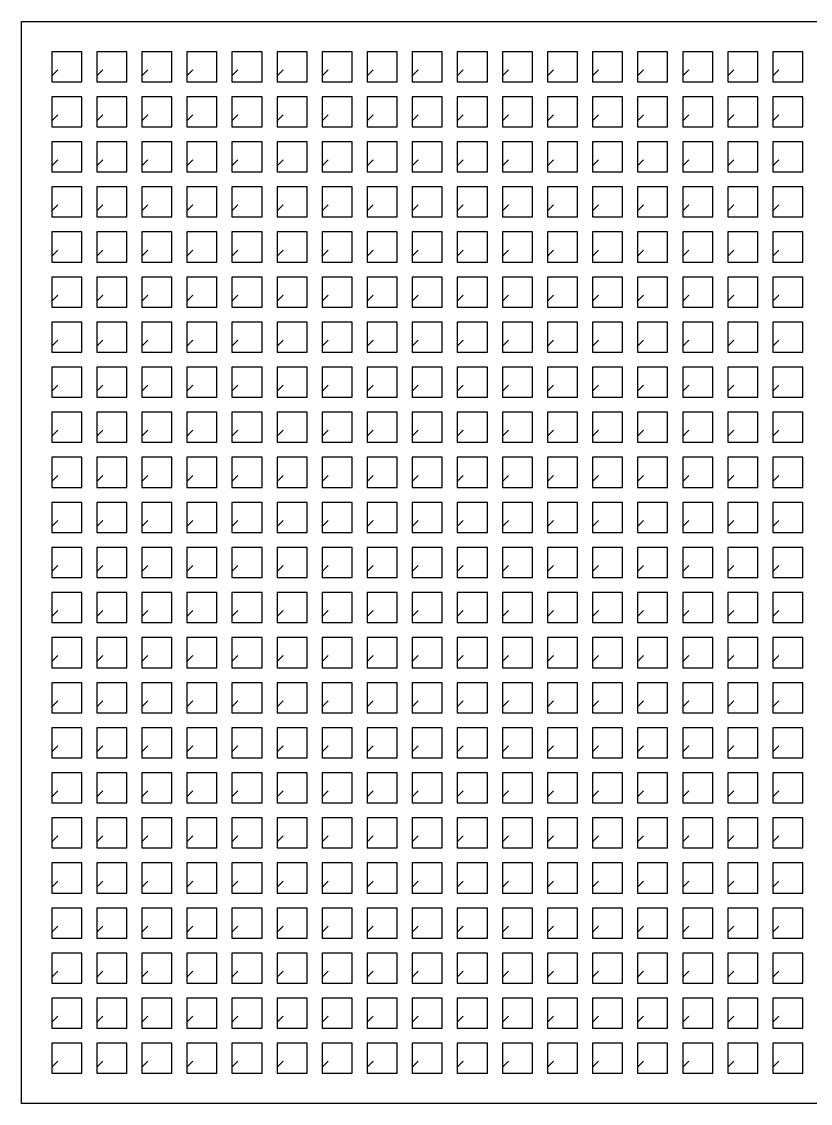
# Model space of a CAD drawing. Header units: millimetres. Extents: x 0 to 2700, y 0 to 1800.
# Drawn here: x 0 to 1312, y 0 to 1800 of the extents above; entities that cross this region are included whole.
import ezdxf

# ---------------------------------------------------------------- set-up
doc = ezdxf.new("R2010")
doc.units = ezdxf.units.MM
doc.header["$LTSCALE"] = 25.4
doc.layers.add('FRESA_12_18', color=5, linetype='CONTINUOUS')
doc.layers.add('USINAGEM_18', color=3, linetype='CONTINUOUS')

msp = doc.modelspace()

# ---------------------------------------------------------------- linework, layer by layer
at = {"layer": 'FRESA_12_18', "color": 5}
msp.add_lwpolyline([(0, 1800), (2700, 1800), (2700, 0), (0, 0)], close=True, dxfattribs=at)
at = {"layer": 'USINAGEM_18', "color": 3}
for points in [[(60, 1720), (50, 1710), (50, 1700), (100, 1700), (100, 1750), (50, 1750), (50, 1710.5)], [(135, 1720), (125, 1710), (125, 1700), (175, 1700), (175, 1750), (125, 1750), (125, 1710.5)], [(210, 1720), (200, 1710), (200, 1700), (250, 1700), (250, 1750), (200, 1750), (200, 1710.5)], [(285, 1720), (275, 1710), (275, 1700), (325, 1700), (325, 1750), (275, 1750), (275, 1710.5)], [(360, 1720), (350, 1710), (350, 1700), (400, 1700), (400, 1750), (350, 1750), (350, 1710.5)], [(435, 1720), (425, 1710), (425, 1700), (475, 1700), (475, 1750), (425, 1750), (425, 1710.5)], [(510, 1720), (500, 1710), (500, 1700), (550, 1700), (550, 1750), (500, 1750), (500, 1710.5)], [(585, 1720), (575, 1710), (575, 1700), (625, 1700), (625, 1750), (575, 1750), (575, 1710.5)], [(660, 1720), (650, 1710), (650, 1700), (700, 1700), (700, 1750), (650, 1750), (650, 1710.5)], [(735, 1720), (725, 1710), (725, 1700), (775, 1700), (775, 1750), (725, 1750), (725, 1710.5)], [(810, 1720), (800, 1710), (800, 1700), (850, 1700), (850, 1750), (800, 1750), (800, 1710.5)], [(885, 1720), (875, 1710), (875, 1700), (925, 1700), (925, 1750), (875, 1750), (875, 1710.5)], [(960, 1720), (950, 1710), (950, 1700), (1000, 1700), (1000, 1750), (950, 1750), (950, 1710.5)], [(1035, 1720), (1025, 1710), (1025, 1700), (1075, 1700), (1075, 1750), (1025, 1750), (1025, 1710.5)], [(1110, 1720), (1100, 1710), (1100, 1700), (1150, 1700), (1150, 1750), (1100, 1750), (1100, 1710.5)], [(1185, 1720), (1175, 1710), (1175, 1700), (1225, 1700), (1225, 1750), (1175, 1750), (1175, 1710.5)], [(1260, 1720), (1250, 1710), (1250, 1700), (1300, 1700), (1300, 1750), (1250, 1750), (1250, 1710.5)], [(60, 1645), (50, 1635), (50, 1625), (100, 1625), (100, 1675), (50, 1675), (50, 1635.5)], [(135, 1645), (125, 1635), (125, 1625), (175, 1625), (175, 1675), (125, 1675), (125, 1635.5)], [(210, 1645), (200, 1635), (200, 1625), (250, 1625), (250, 1675), (200, 1675), (200, 1635.5)], [(285, 1645), (275, 1635), (275, 1625), (325, 1625), (325, 1675), (275, 1675), (275, 1635.5)], [(360, 1645), (350, 1635), (350, 1625), (400, 1625), (400, 1675), (350, 1675), (350, 1635.5)], [(435, 1645), (425, 1635), (425, 1625), (475, 1625), (475, 1675), (425, 1675), (425, 1635.5)], [(510, 1645), (500, 1635), (500, 1625), (550, 1625), (550, 1675), (500, 1675), (500, 1635.5)], [(585, 1645), (575, 1635), (575, 1625), (625, 1625), (625, 1675), (575, 1675), (575, 1635.5)], [(660, 1645), (650, 1635), (650, 1625), (700, 1625), (700, 1675), (650, 1675), (650, 1635.5)], [(735, 1645), (725, 1635), (725, 1625), (775, 1625), (775, 1675), (725, 1675), (725, 1635.5)], [(810, 1645), (800, 1635), (800, 1625), (850, 1625), (850, 1675), (800, 1675), (800, 1635.5)], [(885, 1645), (875, 1635), (875, 1625), (925, 1625), (925, 1675), (875, 1675), (875, 1635.5)], [(960, 1645), (950, 1635), (950, 1625), (1000, 1625), (1000, 1675), (950, 1675), (950, 1635.5)], [(1035, 1645), (1025, 1635), (1025, 1625), (1075, 1625), (1075, 1675), (1025, 1675), (1025, 1635.5)], [(1110, 1645), (1100, 1635), (1100, 1625), (1150, 1625), (1150, 1675), (1100, 1675), (1100, 1635.5)], [(1185, 1645), (1175, 1635), (1175, 1625), (1225, 1625), (1225, 1675), (1175, 1675), (1175, 1635.5)], [(1260, 1645), (1250, 1635), (1250, 1625), (1300, 1625), (1300, 1675), (1250, 1675), (1250, 1635.5)], [(60, 1570), (50, 1560), (50, 1550), (100, 1550), (100, 1600), (50, 1600), (50, 1560.5)], [(135, 1570), (125, 1560), (125, 1550), (175, 1550), (175, 1600), (125, 1600), (125, 1560.5)], [(210, 1570), (200, 1560), (200, 1550), (250, 1550), (250, 1600), (200, 1600), (200, 1560.5)], [(285, 1570), (275, 1560), (275, 1550), (325, 1550), (325, 1600), (275, 1600), (275, 1560.5)], [(360, 1570), (350, 1560), (350, 1550), (400, 1550), (400, 1600), (350, 1600), (350, 1560.5)], [(435, 1570), (425, 1560), (425, 1550), (475, 1550), (475, 1600), (425, 1600), (425, 1560.5)], [(510, 1570), (500, 1560), (500, 1550), (550, 1550), (550, 1600), (500, 1600), (500, 1560.5)], [(585, 1570), (575, 1560), (575, 1550), (625, 1550), (625, 1600), (575, 1600), (575, 1560.5)], [(660, 1570), (650, 1560), (650, 1550), (700, 1550), (700, 1600), (650, 1600), (650, 1560.5)], [(735, 1570), (725, 1560), (725, 1550), (775, 1550), (775, 1600), (725, 1600), (725, 1560.5)], [(810, 1570), (800, 1560), (800, 1550), (850, 1550), (850, 1600), (800, 1600), (800, 1560.5)], [(885, 1570), (875, 1560), (875, 1550), (925, 1550), (925, 1600), (875, 1600), (875, 1560.5)], [(960, 1570), (950, 1560), (950, 1550), (1000, 1550), (1000, 1600), (950, 1600), (950, 1560.5)], [(1035, 1570), (1025, 1560), (1025, 1550), (1075, 1550), (1075, 1600), (1025, 1600), (1025, 1560.5)], [(1110, 1570), (1100, 1560), (1100, 1550), (1150, 1550), (1150, 1600), (1100, 1600), (1100, 1560.5)], [(1185, 1570), (1175, 1560), (1175, 1550), (1225, 1550), (1225, 1600), (1175, 1600), (1175, 1560.5)], [(1260, 1570), (1250, 1560), (1250, 1550), (1300, 1550), (1300, 1600), (1250, 1600), (1250, 1560.5)], [(60, 1495), (50, 1485), (50, 1475), (100, 1475), (100, 1525), (50, 1525), (50, 1485.5)], [(135, 1495), (125, 1485), (125, 1475), (175, 1475), (175, 1525), (125, 1525), (125, 1485.5)], [(210, 1495), (200, 1485), (200, 1475), (250, 1475), (250, 1525), (200, 1525), (200, 1485.5)], [(285, 1495), (275, 1485), (275, 1475), (325, 1475), (325, 1525), (275, 1525), (275, 1485.5)], [(360, 1495), (350, 1485), (350, 1475), (400, 1475), (400, 1525), (350, 1525), (350, 1485.5)], [(435, 1495), (425, 1485), (425, 1475), (475, 1475), (475, 1525), (425, 1525), (425, 1485.5)], [(510, 1495), (500, 1485), (500, 1475), (550, 1475), (550, 1525), (500, 1525), (500, 1485.5)], [(585, 1495), (575, 1485), (575, 1475), (625, 1475), (625, 1525), (575, 1525), (575, 1485.5)], [(660, 1495), (650, 1485), (650, 1475), (700, 1475), (700, 1525), (650, 1525), (650, 1485.5)], [(735, 1495), (725, 1485), (725, 1475), (775, 1475), (775, 1525), (725, 1525), (725, 1485.5)], [(810, 1495), (800, 1485), (800, 1475), (850, 1475), (850, 1525), (800, 1525), (800, 1485.5)], [(885, 1495), (875, 1485), (875, 1475), (925, 1475), (925, 1525), (875, 1525), (875, 1485.5)], [(960, 1495), (950, 1485), (950, 1475), (1000, 1475), (1000, 1525), (950, 1525), (950, 1485.5)], [(1035, 1495), (1025, 1485), (1025, 1475), (1075, 1475), (1075, 1525), (1025, 1525), (1025, 1485.5)], [(1110, 1495), (1100, 1485), (1100, 1475), (1150, 1475), (1150, 1525), (1100, 1525), (1100, 1485.5)], [(1185, 1495), (1175, 1485), (1175, 1475), (1225, 1475), (1225, 1525), (1175, 1525), (1175, 1485.5)], [(1260, 1495), (1250, 1485), (1250, 1475), (1300, 1475), (1300, 1525), (1250, 1525), (1250, 1485.5)], [(60, 1420), (50, 1410), (50, 1400), (100, 1400), (100, 1450), (50, 1450), (50, 1410.5)], [(135, 1420), (125, 1410), (125, 1400), (175, 1400), (175, 1450), (125, 1450), (125, 1410.5)], [(210, 1420), (200, 1410), (200, 1400), (250, 1400), (250, 1450), (200, 1450), (200, 1410.5)], [(285, 1420), (275, 1410), (275, 1400), (325, 1400), (325, 1450), (275, 1450), (275, 1410.5)], [(360, 1420), (350, 1410), (350, 1400), (400, 1400), (400, 1450), (350, 1450), (350, 1410.5)], [(435, 1420), (425, 1410), (425, 1400), (475, 1400), (475, 1450), (425, 1450), (425, 1410.5)], [(510, 1420), (500, 1410), (500, 1400), (550, 1400), (550, 1450), (500, 1450), (500, 1410.5)], [(585, 1420), (575, 1410), (575, 1400), (625, 1400), (625, 1450), (575, 1450), (575, 1410.5)], [(660, 1420), (650, 1410), (650, 1400), (700, 1400), (700, 1450), (650, 1450), (650, 1410.5)], [(735, 1420), (725, 1410), (725, 1400), (775, 1400), (775, 1450), (725, 1450), (725, 1410.5)], [(810, 1420), (800, 1410), (800, 1400), (850, 1400), (850, 1450), (800, 1450), (800, 1410.5)], [(885, 1420), (875, 1410), (875, 1400), (925, 1400), (925, 1450), (875, 1450), (875, 1410.5)], [(960, 1420), (950, 1410), (950, 1400), (1000, 1400), (1000, 1450), (950, 1450), (950, 1410.5)], [(1035, 1420), (1025, 1410), (1025, 1400), (1075, 1400), (1075, 1450), (1025, 1450), (1025, 1410.5)], [(1110, 1420), (1100, 1410), (1100, 1400), (1150, 1400), (1150, 1450), (1100, 1450), (1100, 1410.5)], [(1185, 1420), (1175, 1410), (1175, 1400), (1225, 1400), (1225, 1450), (1175, 1450), (1175, 1410.5)], [(1260, 1420), (1250, 1410), (1250, 1400), (1300, 1400), (1300, 1450), (1250, 1450), (1250, 1410.5)], [(60, 1345), (50, 1335), (50, 1325), (100, 1325), (100, 1375), (50, 1375), (50, 1335.5)], [(135, 1345), (125, 1335), (125, 1325), (175, 1325), (175, 1375), (125, 1375), (125, 1335.5)], [(210, 1345), (200, 1335), (200, 1325), (250, 1325), (250, 1375), (200, 1375), (200, 1335.5)], [(285, 1345), (275, 1335), (275, 1325), (325, 1325), (325, 1375), (275, 1375), (275, 1335.5)], [(360, 1345), (350, 1335), (350, 1325), (400, 1325), (400, 1375), (350, 1375), (350, 1335.5)], [(435, 1345), (425, 1335), (425, 1325), (475, 1325), (475, 1375), (425, 1375), (425, 1335.5)], [(510, 1345), (500, 1335), (500, 1325), (550, 1325), (550, 1375), (500, 1375), (500, 1335.5)], [(585, 1345), (575, 1335), (575, 1325), (625, 1325), (625, 1375), (575, 1375), (575, 1335.5)], [(660, 1345), (650, 1335), (650, 1325), (700, 1325), (700, 1375), (650, 1375), (650, 1335.5)], [(735, 1345), (725, 1335), (725, 1325), (775, 1325), (775, 1375), (725, 1375), (725, 1335.5)], [(810, 1345), (800, 1335), (800, 1325), (850, 1325), (850, 1375), (800, 1375), (800, 1335.5)], [(885, 1345), (875, 1335), (875, 1325), (925, 1325), (925, 1375), (875, 1375), (875, 1335.5)], [(960, 1345), (950, 1335), (950, 1325), (1000, 1325), (1000, 1375), (950, 1375), (950, 1335.5)], [(1035, 1345), (1025, 1335), (1025, 1325), (1075, 1325), (1075, 1375), (1025, 1375), (1025, 1335.5)], [(1110, 1345), (1100, 1335), (1100, 1325), (1150, 1325), (1150, 1375), (1100, 1375), (1100, 1335.5)], [(1185, 1345), (1175, 1335), (1175, 1325), (1225, 1325), (1225, 1375), (1175, 1375), (1175, 1335.5)], [(1260, 1345), (1250, 1335), (1250, 1325), (1300, 1325), (1300, 1375), (1250, 1375), (1250, 1335.5)], [(60, 1270), (50, 1260), (50, 1250), (100, 1250), (100, 1300), (50, 1300), (50, 1260.5)], [(135, 1270), (125, 1260), (125, 1250), (175, 1250), (175, 1300), (125, 1300), (125, 1260.5)], [(210, 1270), (200, 1260), (200, 1250), (250, 1250), (250, 1300), (200, 1300), (200, 1260.5)], [(285, 1270), (275, 1260), (275, 1250), (325, 1250), (325, 1300), (275, 1300), (275, 1260.5)], [(360, 1270), (350, 1260), (350, 1250), (400, 1250), (400, 1300), (350, 1300), (350, 1260.5)], [(435, 1270), (425, 1260), (425, 1250), (475, 1250), (475, 1300), (425, 1300), (425, 1260.5)], [(510, 1270), (500, 1260), (500, 1250), (550, 1250), (550, 1300), (500, 1300), (500, 1260.5)], [(585, 1270), (575, 1260), (575, 1250), (625, 1250), (625, 1300), (575, 1300), (575, 1260.5)], [(660, 1270), (650, 1260), (650, 1250), (700, 1250), (700, 1300), (650, 1300), (650, 1260.5)], [(735, 1270), (725, 1260), (725, 1250), (775, 1250), (775, 1300), (725, 1300), (725, 1260.5)], [(810, 1270), (800, 1260), (800, 1250), (850, 1250), (850, 1300), (800, 1300), (800, 1260.5)], [(885, 1270), (875, 1260), (875, 1250), (925, 1250), (925, 1300), (875, 1300), (875, 1260.5)], [(960, 1270), (950, 1260), (950, 1250), (1000, 1250), (1000, 1300), (950, 1300), (950, 1260.5)], [(1035, 1270), (1025, 1260), (1025, 1250), (1075, 1250), (1075, 1300), (1025, 1300), (1025, 1260.5)], [(1110, 1270), (1100, 1260), (1100, 1250), (1150, 1250), (1150, 1300), (1100, 1300), (1100, 1260.5)], [(1185, 1270), (1175, 1260), (1175, 1250), (1225, 1250), (1225, 1300), (1175, 1300), (1175, 1260.5)], [(1260, 1270), (1250, 1260), (1250, 1250), (1300, 1250), (1300, 1300), (1250, 1300), (1250, 1260.5)], [(60, 1195), (50, 1185), (50, 1175), (100, 1175), (100, 1225), (50, 1225), (50, 1185.5)], [(135, 1195), (125, 1185), (125, 1175), (175, 1175), (175, 1225), (125, 1225), (125, 1185.5)], [(210, 1195), (200, 1185), (200, 1175), (250, 1175), (250, 1225), (200, 1225), (200, 1185.5)], [(285, 1195), (275, 1185), (275, 1175), (325, 1175), (325, 1225), (275, 1225), (275, 1185.5)], [(360, 1195), (350, 1185), (350, 1175), (400, 1175), (400, 1225), (350, 1225), (350, 1185.5)], [(435, 1195), (425, 1185), (425, 1175), (475, 1175), (475, 1225), (425, 1225), (425, 1185.5)], [(510, 1195), (500, 1185), (500, 1175), (550, 1175), (550, 1225), (500, 1225), (500, 1185.5)], [(585, 1195), (575, 1185), (575, 1175), (625, 1175), (625, 1225), (575, 1225), (575, 1185.5)], [(660, 1195), (650, 1185), (650, 1175), (700, 1175), (700, 1225), (650, 1225), (650, 1185.5)], [(735, 1195), (725, 1185), (725, 1175), (775, 1175), (775, 1225), (725, 1225), (725, 1185.5)], [(810, 1195), (800, 1185), (800, 1175), (850, 1175), (850, 1225), (800, 1225), (800, 1185.5)], [(885, 1195), (875, 1185), (875, 1175), (925, 1175), (925, 1225), (875, 1225), (875, 1185.5)], [(960, 1195), (950, 1185), (950, 1175), (1000, 1175), (1000, 1225), (950, 1225), (950, 1185.5)], [(1035, 1195), (1025, 1185), (1025, 1175), (1075, 1175), (1075, 1225), (1025, 1225), (1025, 1185.5)], [(1110, 1195), (1100, 1185), (1100, 1175), (1150, 1175), (1150, 1225), (1100, 1225), (1100, 1185.5)], [(1185, 1195), (1175, 1185), (1175, 1175), (1225, 1175), (1225, 1225), (1175, 1225), (1175, 1185.5)], [(1260, 1195), (1250, 1185), (1250, 1175), (1300, 1175), (1300, 1225), (1250, 1225), (1250, 1185.5)], [(60, 1120), (50, 1110), (50, 1100), (100, 1100), (100, 1150), (50, 1150), (50, 1110.5)], [(135, 1120), (125, 1110), (125, 1100), (175, 1100), (175, 1150), (125, 1150), (125, 1110.5)], [(210, 1120), (200, 1110), (200, 1100), (250, 1100), (250, 1150), (200, 1150), (200, 1110.5)], [(285, 1120), (275, 1110), (275, 1100), (325, 1100), (325, 1150), (275, 1150), (275, 1110.5)], [(360, 1120), (350, 1110), (350, 1100), (400, 1100), (400, 1150), (350, 1150), (350, 1110.5)], [(435, 1120), (425, 1110), (425, 1100), (475, 1100), (475, 1150), (425, 1150), (425, 1110.5)], [(510, 1120), (500, 1110), (500, 1100), (550, 1100), (550, 1150), (500, 1150), (500, 1110.5)], [(585, 1120), (575, 1110), (575, 1100), (625, 1100), (625, 1150), (575, 1150), (575, 1110.5)], [(660, 1120), (650, 1110), (650, 1100), (700, 1100), (700, 1150), (650, 1150), (650, 1110.5)], [(735, 1120), (725, 1110), (725, 1100), (775, 1100), (775, 1150), (725, 1150), (725, 1110.5)], [(810, 1120), (800, 1110), (800, 1100), (850, 1100), (850, 1150), (800, 1150), (800, 1110.5)], [(885, 1120), (875, 1110), (875, 1100), (925, 1100), (925, 1150), (875, 1150), (875, 1110.5)], [(960, 1120), (950, 1110), (950, 1100), (1000, 1100), (1000, 1150), (950, 1150), (950, 1110.5)], [(1035, 1120), (1025, 1110), (1025, 1100), (1075, 1100), (1075, 1150), (1025, 1150), (1025, 1110.5)], [(1110, 1120), (1100, 1110), (1100, 1100), (1150, 1100), (1150, 1150), (1100, 1150), (1100, 1110.5)], [(1185, 1120), (1175, 1110), (1175, 1100), (1225, 1100), (1225, 1150), (1175, 1150), (1175, 1110.5)], [(1260, 1120), (1250, 1110), (1250, 1100), (1300, 1100), (1300, 1150), (1250, 1150), (1250, 1110.5)], [(60, 1045), (50, 1035), (50, 1025), (100, 1025), (100, 1075), (50, 1075), (50, 1035.5)], [(135, 1045), (125, 1035), (125, 1025), (175, 1025), (175, 1075), (125, 1075), (125, 1035.5)], [(210, 1045), (200, 1035), (200, 1025), (250, 1025), (250, 1075), (200, 1075), (200, 1035.5)], [(285, 1045), (275, 1035), (275, 1025), (325, 1025), (325, 1075), (275, 1075), (275, 1035.5)], [(360, 1045), (350, 1035), (350, 1025), (400, 1025), (400, 1075), (350, 1075), (350, 1035.5)], [(435, 1045), (425, 1035), (425, 1025), (475, 1025), (475, 1075), (425, 1075), (425, 1035.5)], [(510, 1045), (500, 1035), (500, 1025), (550, 1025), (550, 1075), (500, 1075), (500, 1035.5)], [(585, 1045), (575, 1035), (575, 1025), (625, 1025), (625, 1075), (575, 1075), (575, 1035.5)], [(660, 1045), (650, 1035), (650, 1025), (700, 1025), (700, 1075), (650, 1075), (650, 1035.5)], [(735, 1045), (725, 1035), (725, 1025), (775, 1025), (775, 1075), (725, 1075), (725, 1035.5)], [(810, 1045), (800, 1035), (800, 1025), (850, 1025), (850, 1075), (800, 1075), (800, 1035.5)], [(885, 1045), (875, 1035), (875, 1025), (925, 1025), (925, 1075), (875, 1075), (875, 1035.5)], [(960, 1045), (950, 1035), (950, 1025), (1000, 1025), (1000, 1075), (950, 1075), (950, 1035.5)], [(1035, 1045), (1025, 1035), (1025, 1025), (1075, 1025), (1075, 1075), (1025, 1075), (1025, 1035.5)], [(1110, 1045), (1100, 1035), (1100, 1025), (1150, 1025), (1150, 1075), (1100, 1075), (1100, 1035.5)], [(1185, 1045), (1175, 1035), (1175, 1025), (1225, 1025), (1225, 1075), (1175, 1075), (1175, 1035.5)], [(1260, 1045), (1250, 1035), (1250, 1025), (1300, 1025), (1300, 1075), (1250, 1075), (1250, 1035.5)], [(60, 970), (50, 960), (50, 950), (100, 950), (100, 1000), (50, 1000), (50, 960.5)], [(135, 970), (125, 960), (125, 950), (175, 950), (175, 1000), (125, 1000), (125, 960.5)], [(210, 970), (200, 960), (200, 950), (250, 950), (250, 1000), (200, 1000), (200, 960.5)], [(285, 970), (275, 960), (275, 950), (325, 950), (325, 1000), (275, 1000), (275, 960.5)], [(360, 970), (350, 960), (350, 950), (400, 950), (400, 1000), (350, 1000), (350, 960.5)], [(435, 970), (425, 960), (425, 950), (475, 950), (475, 1000), (425, 1000), (425, 960.5)], [(510, 970), (500, 960), (500, 950), (550, 950), (550, 1000), (500, 1000), (500, 960.5)], [(585, 970), (575, 960), (575, 950), (625, 950), (625, 1000), (575, 1000), (575, 960.5)], [(660, 970), (650, 960), (650, 950), (700, 950), (700, 1000), (650, 1000), (650, 960.5)], [(735, 970), (725, 960), (725, 950), (775, 950), (775, 1000), (725, 1000), (725, 960.5)], [(810, 970), (800, 960), (800, 950), (850, 950), (850, 1000), (800, 1000), (800, 960.5)], [(885, 970), (875, 960), (875, 950), (925, 950), (925, 1000), (875, 1000), (875, 960.5)], [(960, 970), (950, 960), (950, 950), (1000, 950), (1000, 1000), (950, 1000), (950, 960.5)], [(1035, 970), (1025, 960), (1025, 950), (1075, 950), (1075, 1000), (1025, 1000), (1025, 960.5)], [(1110, 970), (1100, 960), (1100, 950), (1150, 950), (1150, 1000), (1100, 1000), (1100, 960.5)], [(1185, 970), (1175, 960), (1175, 950), (1225, 950), (1225, 1000), (1175, 1000), (1175, 960.5)], [(1260, 970), (1250, 960), (1250, 950), (1300, 950), (1300, 1000), (1250, 1000), (1250, 960.5)], [(60, 895), (50, 885), (50, 875), (100, 875), (100, 925), (50, 925), (50, 885.5)], [(135, 895), (125, 885), (125, 875), (175, 875), (175, 925), (125, 925), (125, 885.5)], [(210, 895), (200, 885), (200, 875), (250, 875), (250, 925), (200, 925), (200, 885.5)], [(285, 895), (275, 885), (275, 875), (325, 875), (325, 925), (275, 925), (275, 885.5)], [(360, 895), (350, 885), (350, 875), (400, 875), (400, 925), (350, 925), (350, 885.5)], [(435, 895), (425, 885), (425, 875), (475, 875), (475, 925), (425, 925), (425, 885.5)], [(510, 895), (500, 885), (500, 875), (550, 875), (550, 925), (500, 925), (500, 885.5)], [(585, 895), (575, 885), (575, 875), (625, 875), (625, 925), (575, 925), (575, 885.5)], [(660, 895), (650, 885), (650, 875), (700, 875), (700, 925), (650, 925), (650, 885.5)], [(735, 895), (725, 885), (725, 875), (775, 875), (775, 925), (725, 925), (725, 885.5)], [(810, 895), (800, 885), (800, 875), (850, 875), (850, 925), (800, 925), (800, 885.5)], [(885, 895), (875, 885), (875, 875), (925, 875), (925, 925), (875, 925), (875, 885.5)], [(960, 895), (950, 885), (950, 875), (1000, 875), (1000, 925), (950, 925), (950, 885.5)], [(1035, 895), (1025, 885), (1025, 875), (1075, 875), (1075, 925), (1025, 925), (1025, 885.5)], [(1110, 895), (1100, 885), (1100, 875), (1150, 875), (1150, 925), (1100, 925), (1100, 885.5)], [(1185, 895), (1175, 885), (1175, 875), (1225, 875), (1225, 925), (1175, 925), (1175, 885.5)], [(1260, 895), (1250, 885), (1250, 875), (1300, 875), (1300, 925), (1250, 925), (1250, 885.5)], [(60, 820), (50, 810), (50, 800), (100, 800), (100, 850), (50, 850), (50, 810.5)], [(135, 820), (125, 810), (125, 800), (175, 800), (175, 850), (125, 850), (125, 810.5)], [(210, 820), (200, 810), (200, 800), (250, 800), (250, 850), (200, 850), (200, 810.5)], [(285, 820), (275, 810), (275, 800), (325, 800), (325, 850), (275, 850), (275, 810.5)], [(360, 820), (350, 810), (350, 800), (400, 800), (400, 850), (350, 850), (350, 810.5)], [(435, 820), (425, 810), (425, 800), (475, 800), (475, 850), (425, 850), (425, 810.5)], [(510, 820), (500, 810), (500, 800), (550, 800), (550, 850), (500, 850), (500, 810.5)], [(585, 820), (575, 810), (575, 800), (625, 800), (625, 850), (575, 850), (575, 810.5)], [(660, 820), (650, 810), (650, 800), (700, 800), (700, 850), (650, 850), (650, 810.5)], [(735, 820), (725, 810), (725, 800), (775, 800), (775, 850), (725, 850), (725, 810.5)], [(810, 820), (800, 810), (800, 800), (850, 800), (850, 850), (800, 850), (800, 810.5)], [(885, 820), (875, 810), (875, 800), (925, 800), (925, 850), (875, 850), (875, 810.5)], [(960, 820), (950, 810), (950, 800), (1000, 800), (1000, 850), (950, 850), (950, 810.5)], [(1035, 820), (1025, 810), (1025, 800), (1075, 800), (1075, 850), (1025, 850), (1025, 810.5)], [(1110, 820), (1100, 810), (1100, 800), (1150, 800), (1150, 850), (1100, 850), (1100, 810.5)], [(1185, 820), (1175, 810), (1175, 800), (1225, 800), (1225, 850), (1175, 850), (1175, 810.5)], [(1260, 820), (1250, 810), (1250, 800), (1300, 800), (1300, 850), (1250, 850), (1250, 810.5)], [(60, 745), (50, 735), (50, 725), (100, 725), (100, 775), (50, 775), (50, 735.5)], [(135, 745), (125, 735), (125, 725), (175, 725), (175, 775), (125, 775), (125, 735.5)], [(210, 745), (200, 735), (200, 725), (250, 725), (250, 775), (200, 775), (200, 735.5)], [(285, 745), (275, 735), (275, 725), (325, 725), (325, 775), (275, 775), (275, 735.5)], [(360, 745), (350, 735), (350, 725), (400, 725), (400, 775), (350, 775), (350, 735.5)], [(435, 745), (425, 735), (425, 725), (475, 725), (475, 775), (425, 775), (425, 735.5)], [(510, 745), (500, 735), (500, 725), (550, 725), (550, 775), (500, 775), (500, 735.5)], [(585, 745), (575, 735), (575, 725), (625, 725), (625, 775), (575, 775), (575, 735.5)], [(660, 745), (650, 735), (650, 725), (700, 725), (700, 775), (650, 775), (650, 735.5)], [(735, 745), (725, 735), (725, 725), (775, 725), (775, 775), (725, 775), (725, 735.5)], [(810, 745), (800, 735), (800, 725), (850, 725), (850, 775), (800, 775), (800, 735.5)], [(885, 745), (875, 735), (875, 725), (925, 725), (925, 775), (875, 775), (875, 735.5)], [(960, 745), (950, 735), (950, 725), (1000, 725), (1000, 775), (950, 775), (950, 735.5)], [(1035, 745), (1025, 735), (1025, 725), (1075, 725), (1075, 775), (1025, 775), (1025, 735.5)], [(1110, 745), (1100, 735), (1100, 725), (1150, 725), (1150, 775), (1100, 775), (1100, 735.5)], [(1185, 745), (1175, 735), (1175, 725), (1225, 725), (1225, 775), (1175, 775), (1175, 735.5)], [(1260, 745), (1250, 735), (1250, 725), (1300, 725), (1300, 775), (1250, 775), (1250, 735.5)], [(60, 670), (50, 660), (50, 650), (100, 650), (100, 700), (50, 700), (50, 660.5)], [(135, 670), (125, 660), (125, 650), (175, 650), (175, 700), (125, 700), (125, 660.5)], [(210, 670), (200, 660), (200, 650), (250, 650), (250, 700), (200, 700), (200, 660.5)], [(285, 670), (275, 660), (275, 650), (325, 650), (325, 700), (275, 700), (275, 660.5)], [(360, 670), (350, 660), (350, 650), (400, 650), (400, 700), (350, 700), (350, 660.5)], [(435, 670), (425, 660), (425, 650), (475, 650), (475, 700), (425, 700), (425, 660.5)], [(510, 670), (500, 660), (500, 650), (550, 650), (550, 700), (500, 700), (500, 660.5)], [(585, 670), (575, 660), (575, 650), (625, 650), (625, 700), (575, 700), (575, 660.5)], [(660, 670), (650, 660), (650, 650), (700, 650), (700, 700), (650, 700), (650, 660.5)], [(735, 670), (725, 660), (725, 650), (775, 650), (775, 700), (725, 700), (725, 660.5)], [(810, 670), (800, 660), (800, 650), (850, 650), (850, 700), (800, 700), (800, 660.5)], [(885, 670), (875, 660), (875, 650), (925, 650), (925, 700), (875, 700), (875, 660.5)], [(960, 670), (950, 660), (950, 650), (1000, 650), (1000, 700), (950, 700), (950, 660.5)], [(1035, 670), (1025, 660), (1025, 650), (1075, 650), (1075, 700), (1025, 700), (1025, 660.5)], [(1110, 670), (1100, 660), (1100, 650), (1150, 650), (1150, 700), (1100, 700), (1100, 660.5)], [(1185, 670), (1175, 660), (1175, 650), (1225, 650), (1225, 700), (1175, 700), (1175, 660.5)], [(1260, 670), (1250, 660), (1250, 650), (1300, 650), (1300, 700), (1250, 700), (1250, 660.5)], [(60, 595), (50, 585), (50, 575), (100, 575), (100, 625), (50, 625), (50, 585.5)], [(135, 595), (125, 585), (125, 575), (175, 575), (175, 625), (125, 625), (125, 585.5)], [(210, 595), (200, 585), (200, 575), (250, 575), (250, 625), (200, 625), (200, 585.5)], [(285, 595), (275, 585), (275, 575), (325, 575), (325, 625), (275, 625), (275, 585.5)], [(360, 595), (350, 585), (350, 575), (400, 575), (400, 625), (350, 625), (350, 585.5)], [(435, 595), (425, 585), (425, 575), (475, 575), (475, 625), (425, 625), (425, 585.5)], [(510, 595), (500, 585), (500, 575), (550, 575), (550, 625), (500, 625), (500, 585.5)], [(585, 595), (575, 585), (575, 575), (625, 575), (625, 625), (575, 625), (575, 585.5)], [(660, 595), (650, 585), (650, 575), (700, 575), (700, 625), (650, 625), (650, 585.5)], [(735, 595), (725, 585), (725, 575), (775, 575), (775, 625), (725, 625), (725, 585.5)], [(810, 595), (800, 585), (800, 575), (850, 575), (850, 625), (800, 625), (800, 585.5)], [(885, 595), (875, 585), (875, 575), (925, 575), (925, 625), (875, 625), (875, 585.5)], [(960, 595), (950, 585), (950, 575), (1000, 575), (1000, 625), (950, 625), (950, 585.5)], [(1035, 595), (1025, 585), (1025, 575), (1075, 575), (1075, 625), (1025, 625), (1025, 585.5)], [(1110, 595), (1100, 585), (1100, 575), (1150, 575), (1150, 625), (1100, 625), (1100, 585.5)], [(1185, 595), (1175, 585), (1175, 575), (1225, 575), (1225, 625), (1175, 625), (1175, 585.5)], [(1260, 595), (1250, 585), (1250, 575), (1300, 575), (1300, 625), (1250, 625), (1250, 585.5)], [(60, 520), (50, 510), (50, 500), (100, 500), (100, 550), (50, 550), (50, 510.5)], [(135, 520), (125, 510), (125, 500), (175, 500), (175, 550), (125, 550), (125, 510.5)], [(210, 520), (200, 510), (200, 500), (250, 500), (250, 550), (200, 550), (200, 510.5)], [(285, 520), (275, 510), (275, 500), (325, 500), (325, 550), (275, 550), (275, 510.5)], [(360, 520), (350, 510), (350, 500), (400, 500), (400, 550), (350, 550), (350, 510.5)], [(435, 520), (425, 510), (425, 500), (475, 500), (475, 550), (425, 550), (425, 510.5)], [(510, 520), (500, 510), (500, 500), (550, 500), (550, 550), (500, 550), (500, 510.5)], [(585, 520), (575, 510), (575, 500), (625, 500), (625, 550), (575, 550), (575, 510.5)], [(660, 520), (650, 510), (650, 500), (700, 500), (700, 550), (650, 550), (650, 510.5)], [(735, 520), (725, 510), (725, 500), (775, 500), (775, 550), (725, 550), (725, 510.5)], [(810, 520), (800, 510), (800, 500), (850, 500), (850, 550), (800, 550), (800, 510.5)], [(885, 520), (875, 510), (875, 500), (925, 500), (925, 550), (875, 550), (875, 510.5)], [(960, 520), (950, 510), (950, 500), (1000, 500), (1000, 550), (950, 550), (950, 510.5)], [(1035, 520), (1025, 510), (1025, 500), (1075, 500), (1075, 550), (1025, 550), (1025, 510.5)], [(1110, 520), (1100, 510), (1100, 500), (1150, 500), (1150, 550), (1100, 550), (1100, 510.5)], [(1185, 520), (1175, 510), (1175, 500), (1225, 500), (1225, 550), (1175, 550), (1175, 510.5)], [(1260, 520), (1250, 510), (1250, 500), (1300, 500), (1300, 550), (1250, 550), (1250, 510.5)], [(60, 445), (50, 435), (50, 425), (100, 425), (100, 475), (50, 475), (50, 435.5)], [(135, 445), (125, 435), (125, 425), (175, 425), (175, 475), (125, 475), (125, 435.5)], [(210, 445), (200, 435), (200, 425), (250, 425), (250, 475), (200, 475), (200, 435.5)], [(285, 445), (275, 435), (275, 425), (325, 425), (325, 475), (275, 475), (275, 435.5)], [(360, 445), (350, 435), (350, 425), (400, 425), (400, 475), (350, 475), (350, 435.5)], [(435, 445), (425, 435), (425, 425), (475, 425), (475, 475), (425, 475), (425, 435.5)], [(510, 445), (500, 435), (500, 425), (550, 425), (550, 475), (500, 475), (500, 435.5)], [(585, 445), (575, 435), (575, 425), (625, 425), (625, 475), (575, 475), (575, 435.5)], [(660, 445), (650, 435), (650, 425), (700, 425), (700, 475), (650, 475), (650, 435.5)], [(735, 445), (725, 435), (725, 425), (775, 425), (775, 475), (725, 475), (725, 435.5)], [(810, 445), (800, 435), (800, 425), (850, 425), (850, 475), (800, 475), (800, 435.5)], [(885, 445), (875, 435), (875, 425), (925, 425), (925, 475), (875, 475), (875, 435.5)], [(960, 445), (950, 435), (950, 425), (1000, 425), (1000, 475), (950, 475), (950, 435.5)], [(1035, 445), (1025, 435), (1025, 425), (1075, 425), (1075, 475), (1025, 475), (1025, 435.5)], [(1110, 445), (1100, 435), (1100, 425), (1150, 425), (1150, 475), (1100, 475), (1100, 435.5)], [(1185, 445), (1175, 435), (1175, 425), (1225, 425), (1225, 475), (1175, 475), (1175, 435.5)], [(1260, 445), (1250, 435), (1250, 425), (1300, 425), (1300, 475), (1250, 475), (1250, 435.5)], [(60, 370), (50, 360), (50, 350), (100, 350), (100, 400), (50, 400), (50, 360.5)], [(135, 370), (125, 360), (125, 350), (175, 350), (175, 400), (125, 400), (125, 360.5)], [(210, 370), (200, 360), (200, 350), (250, 350), (250, 400), (200, 400), (200, 360.5)], [(285, 370), (275, 360), (275, 350), (325, 350), (325, 400), (275, 400), (275, 360.5)], [(360, 370), (350, 360), (350, 350), (400, 350), (400, 400), (350, 400), (350, 360.5)], [(435, 370), (425, 360), (425, 350), (475, 350), (475, 400), (425, 400), (425, 360.5)], [(510, 370), (500, 360), (500, 350), (550, 350), (550, 400), (500, 400), (500, 360.5)], [(585, 370), (575, 360), (575, 350), (625, 350), (625, 400), (575, 400), (575, 360.5)], [(660, 370), (650, 360), (650, 350), (700, 350), (700, 400), (650, 400), (650, 360.5)], [(735, 370), (725, 360), (725, 350), (775, 350), (775, 400), (725, 400), (725, 360.5)], [(810, 370), (800, 360), (800, 350), (850, 350), (850, 400), (800, 400), (800, 360.5)], [(885, 370), (875, 360), (875, 350), (925, 350), (925, 400), (875, 400), (875, 360.5)], [(960, 370), (950, 360), (950, 350), (1000, 350), (1000, 400), (950, 400), (950, 360.5)], [(1035, 370), (1025, 360), (1025, 350), (1075, 350), (1075, 400), (1025, 400), (1025, 360.5)], [(1110, 370), (1100, 360), (1100, 350), (1150, 350), (1150, 400), (1100, 400), (1100, 360.5)], [(1185, 370), (1175, 360), (1175, 350), (1225, 350), (1225, 400), (1175, 400), (1175, 360.5)], [(1260, 370), (1250, 360), (1250, 350), (1300, 350), (1300, 400), (1250, 400), (1250, 360.5)], [(60, 295), (50, 285), (50, 275), (100, 275), (100, 325), (50, 325), (50, 285.5)], [(135, 295), (125, 285), (125, 275), (175, 275), (175, 325), (125, 325), (125, 285.5)], [(210, 295), (200, 285), (200, 275), (250, 275), (250, 325), (200, 325), (200, 285.5)], [(285, 295), (275, 285), (275, 275), (325, 275), (325, 325), (275, 325), (275, 285.5)], [(360, 295), (350, 285), (350, 275), (400, 275), (400, 325), (350, 325), (350, 285.5)], [(435, 295), (425, 285), (425, 275), (475, 275), (475, 325), (425, 325), (425, 285.5)], [(510, 295), (500, 285), (500, 275), (550, 275), (550, 325), (500, 325), (500, 285.5)], [(585, 295), (575, 285), (575, 275), (625, 275), (625, 325), (575, 325), (575, 285.5)], [(660, 295), (650, 285), (650, 275), (700, 275), (700, 325), (650, 325), (650, 285.5)], [(735, 295), (725, 285), (725, 275), (775, 275), (775, 325), (725, 325), (725, 285.5)], [(810, 295), (800, 285), (800, 275), (850, 275), (850, 325), (800, 325), (800, 285.5)], [(885, 295), (875, 285), (875, 275), (925, 275), (925, 325), (875, 325), (875, 285.5)], [(960, 295), (950, 285), (950, 275), (1000, 275), (1000, 325), (950, 325), (950, 285.5)], [(1035, 295), (1025, 285), (1025, 275), (1075, 275), (1075, 325), (1025, 325), (1025, 285.5)], [(1110, 295), (1100, 285), (1100, 275), (1150, 275), (1150, 325), (1100, 325), (1100, 285.5)], [(1185, 295), (1175, 285), (1175, 275), (1225, 275), (1225, 325), (1175, 325), (1175, 285.5)], [(1260, 295), (1250, 285), (1250, 275), (1300, 275), (1300, 325), (1250, 325), (1250, 285.5)], [(60, 220), (50, 210), (50, 200), (100, 200), (100, 250), (50, 250), (50, 210.5)], [(135, 220), (125, 210), (125, 200), (175, 200), (175, 250), (125, 250), (125, 210.5)], [(210, 220), (200, 210), (200, 200), (250, 200), (250, 250), (200, 250), (200, 210.5)], [(285, 220), (275, 210), (275, 200), (325, 200), (325, 250), (275, 250), (275, 210.5)], [(360, 220), (350, 210), (350, 200), (400, 200), (400, 250), (350, 250), (350, 210.5)], [(435, 220), (425, 210), (425, 200), (475, 200), (475, 250), (425, 250), (425, 210.5)], [(510, 220), (500, 210), (500, 200), (550, 200), (550, 250), (500, 250), (500, 210.5)], [(585, 220), (575, 210), (575, 200), (625, 200), (625, 250), (575, 250), (575, 210.5)], [(660, 220), (650, 210), (650, 200), (700, 200), (700, 250), (650, 250), (650, 210.5)], [(735, 220), (725, 210), (725, 200), (775, 200), (775, 250), (725, 250), (725, 210.5)], [(810, 220), (800, 210), (800, 200), (850, 200), (850, 250), (800, 250), (800, 210.5)], [(885, 220), (875, 210), (875, 200), (925, 200), (925, 250), (875, 250), (875, 210.5)], [(960, 220), (950, 210), (950, 200), (1000, 200), (1000, 250), (950, 250), (950, 210.5)], [(1035, 220), (1025, 210), (1025, 200), (1075, 200), (1075, 250), (1025, 250), (1025, 210.5)], [(1110, 220), (1100, 210), (1100, 200), (1150, 200), (1150, 250), (1100, 250), (1100, 210.5)], [(1185, 220), (1175, 210), (1175, 200), (1225, 200), (1225, 250), (1175, 250), (1175, 210.5)], [(1260, 220), (1250, 210), (1250, 200), (1300, 200), (1300, 250), (1250, 250), (1250, 210.5)], [(60, 145), (50, 135), (50, 125), (100, 125), (100, 175), (50, 175), (50, 135.5)], [(135, 145), (125, 135), (125, 125), (175, 125), (175, 175), (125, 175), (125, 135.5)], [(210, 145), (200, 135), (200, 125), (250, 125), (250, 175), (200, 175), (200, 135.5)], [(285, 145), (275, 135), (275, 125), (325, 125), (325, 175), (275, 175), (275, 135.5)], [(360, 145), (350, 135), (350, 125), (400, 125), (400, 175), (350, 175), (350, 135.5)], [(435, 145), (425, 135), (425, 125), (475, 125), (475, 175), (425, 175), (425, 135.5)], [(510, 145), (500, 135), (500, 125), (550, 125), (550, 175), (500, 175), (500, 135.5)], [(585, 145), (575, 135), (575, 125), (625, 125), (625, 175), (575, 175), (575, 135.5)], [(660, 145), (650, 135), (650, 125), (700, 125), (700, 175), (650, 175), (650, 135.5)], [(735, 145), (725, 135), (725, 125), (775, 125), (775, 175), (725, 175), (725, 135.5)], [(810, 145), (800, 135), (800, 125), (850, 125), (850, 175), (800, 175), (800, 135.5)], [(885, 145), (875, 135), (875, 125), (925, 125), (925, 175), (875, 175), (875, 135.5)], [(960, 145), (950, 135), (950, 125), (1000, 125), (1000, 175), (950, 175), (950, 135.5)], [(1035, 145), (1025, 135), (1025, 125), (1075, 125), (1075, 175), (1025, 175), (1025, 135.5)], [(1110, 145), (1100, 135), (1100, 125), (1150, 125), (1150, 175), (1100, 175), (1100, 135.5)], [(1185, 145), (1175, 135), (1175, 125), (1225, 125), (1225, 175), (1175, 175), (1175, 135.5)], [(1260, 145), (1250, 135), (1250, 125), (1300, 125), (1300, 175), (1250, 175), (1250, 135.5)], [(60, 70), (50, 60), (50, 50), (100, 50), (100, 100), (50, 100), (50, 60.5)], [(135, 70), (125, 60), (125, 50), (175, 50), (175, 100), (125, 100), (125, 60.5)], [(210, 70), (200, 60), (200, 50), (250, 50), (250, 100), (200, 100), (200, 60.5)], [(285, 70), (275, 60), (275, 50), (325, 50), (325, 100), (275, 100), (275, 60.5)], [(360, 70), (350, 60), (350, 50), (400, 50), (400, 100), (350, 100), (350, 60.5)], [(435, 70), (425, 60), (425, 50), (475, 50), (475, 100), (425, 100), (425, 60.5)], [(510, 70), (500, 60), (500, 50), (550, 50), (550, 100), (500, 100), (500, 60.5)], [(585, 70), (575, 60), (575, 50), (625, 50), (625, 100), (575, 100), (575, 60.5)], [(660, 70), (650, 60), (650, 50), (700, 50), (700, 100), (650, 100), (650, 60.5)], [(735, 70), (725, 60), (725, 50), (775, 50), (775, 100), (725, 100), (725, 60.5)], [(810, 70), (800, 60), (800, 50), (850, 50), (850, 100), (800, 100), (800, 60.5)], [(885, 70), (875, 60), (875, 50), (925, 50), (925, 100), (875, 100), (875, 60.5)], [(960, 70), (950, 60), (950, 50), (1000, 50), (1000, 100), (950, 100), (950, 60.5)], [(1035, 70), (1025, 60), (1025, 50), (1075, 50), (1075, 100), (1025, 100), (1025, 60.5)], [(1110, 70), (1100, 60), (1100, 50), (1150, 50), (1150, 100), (1100, 100), (1100, 60.5)], [(1185, 70), (1175, 60), (1175, 50), (1225, 50), (1225, 100), (1175, 100), (1175, 60.5)], [(1260, 70), (1250, 60), (1250, 50), (1300, 50), (1300, 100), (1250, 100), (1250, 60.5)]]:
    msp.add_lwpolyline(points, dxfattribs=at)

doc.saveas('drawing.dxf')
